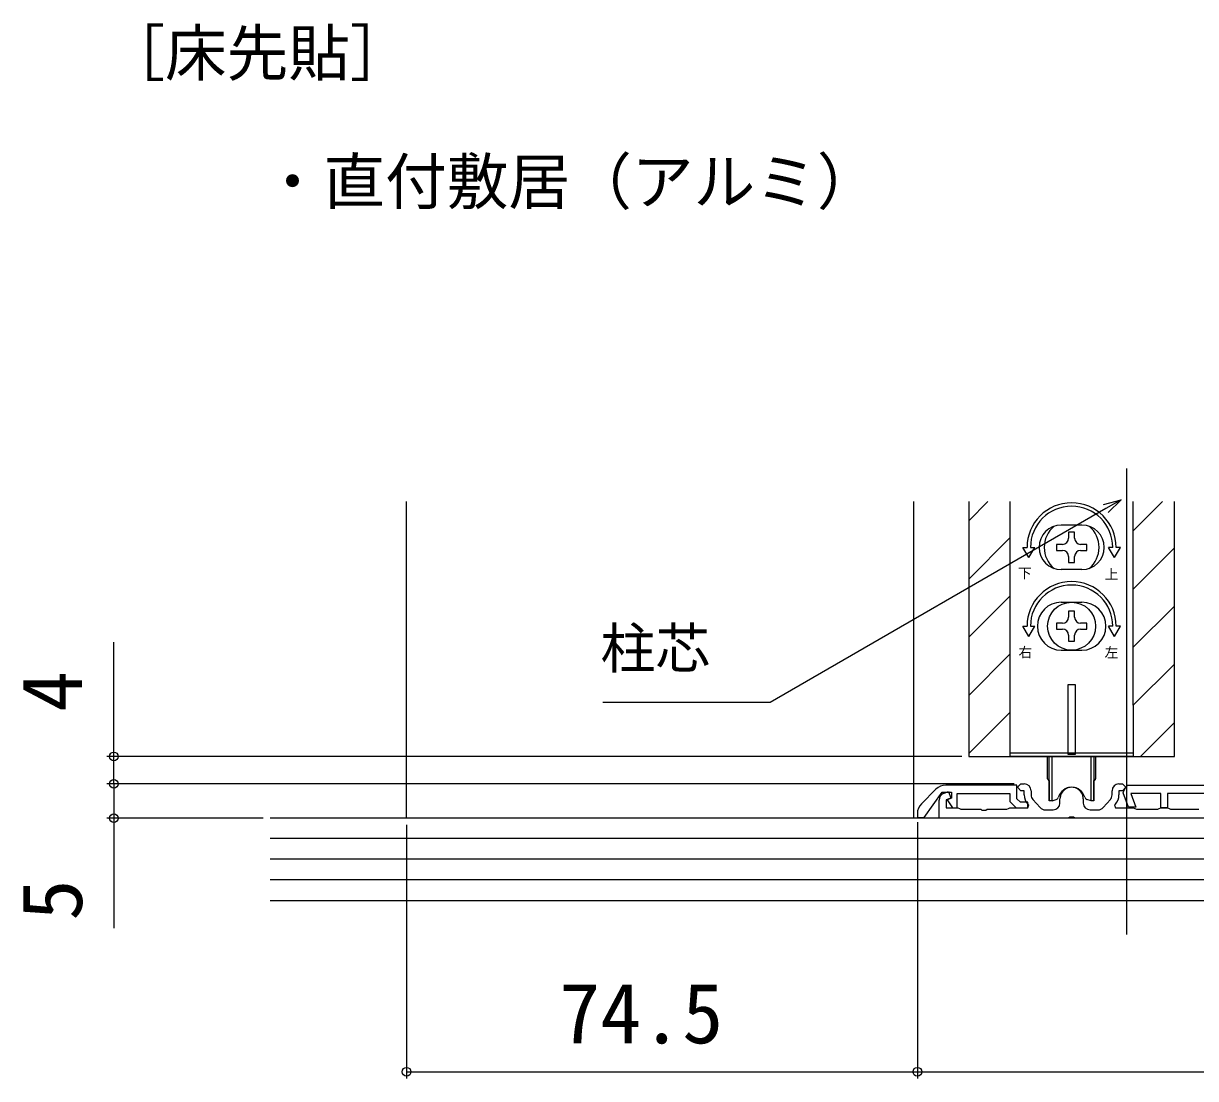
# Model space of a CAD drawing. Units: millimetres, scale not verified. Extents: x -525 to 525, y -783 to 779.
# Drawn here: x -14.5 to 156.4, y 345.7 to 499.7 of the extents above; entities that cross this region are included whole.
import ezdxf
from ezdxf.enums import TextEntityAlignment as Align

# ---------------------------------------------------------------- set-up
doc = ezdxf.new("R2010")
doc.units = ezdxf.units.MM
doc.header["$LTSCALE"] = 4
for name, color, linetype in [('0-2_USER1', 3, 'Continuous'), ('0-3_YKK_11', 7, 'Continuous'), ('0-5_YKK_12', 2, 'Continuous'), ('0-6_YKK_13', 4, 'Continuous'), ('0-8_YKK_D', 6, 'Continuous'), ('0-A_YSS_K', 3, 'Continuous')]:
    doc.layers.add(name, color=color, linetype=linetype)
doc.styles.add('ＭＳ ゴシック', font='')
doc.styles.get('ＭＳ ゴシック').set_extended_font_data('MS Gothic')

msp = doc.modelspace()

# ---------------------------------------------------------------- linework, layer by layer
at = {"layer": '0-3_YKK_11'}
for p, q in [((130.36, 388.532), (119.989, 388.532)), ((118.575, 387.947), (116.446, 385.818)), ((132.46, 387.732), (132.46, 387.113)), ((132.713, 386.448), (133.762, 385.268)), ((136.66, 385.932), (136.66, 386.532)), ((140.06, 386.532), (140.06, 385.932)), ((142.959, 385.268), (144.008, 386.448)), ((144.26, 387.113), (144.26, 387.732)), ((134.509, 384.932), (135.66, 384.932)), ((141.06, 384.932), (142.211, 384.932))]:
    msp.add_line(p, q, dxfattribs=at)
for points in [[(115.86, 384.404), (115.86, 383.832), (116.86, 383.832), (119.46, 387.532), (120.86, 387.532), (120.86, 386.624), (120.192, 386.381), (120.997, 385.232), (121.66, 385.232), (121.66, 387.332), (129.36, 387.332), (129.36, 386.149), (130.277, 385.232), (131.96, 385.232), (131.96, 386.032), (130.892, 386.032), (130.36, 386.564), (130.36, 388.532)], [(131.46, 387.113), (131.46, 387.732), (130.96, 387.732), (130.46, 388.232), (130.96, 388.732), (131.46, 388.732)], [(145.26, 388.732), (145.76, 388.732), (146.26, 388.232), (145.76, 387.732), (145.26, 387.732), (145.26, 387.113)], [(119.784, 387.368), (120.403, 387.593), (120.745, 386.653), (120.06, 386.404), (120.06, 385.232), (121.76, 385.232), (121.984, 385.132), (122.208, 385.032), (125.102, 385.032), (125.285, 384.912), (125.835, 384.912), (126.019, 385.032), (128.913, 385.032), (129.137, 385.132), (129.36, 385.232), (131.953, 385.232), (132.122, 385.608), (131.966, 385.784)], [(213.902, 383.732), (176.819, 383.732), (176.635, 383.852), (176.085, 383.852), (175.902, 383.732), (138.819, 383.732), (138.635, 383.852), (138.085, 383.852), (137.902, 383.732), (119.06, 383.732), (119.06, 386.334)], [(144.755, 385.784), (144.599, 385.608), (144.768, 385.232), (147.36, 385.232), (147.584, 385.132), (147.808, 385.032), (150.913, 385.032), (151.137, 385.132), (151.36, 385.232), (152.36, 385.232), (152.584, 385.132), (152.808, 385.032), (156.902, 385.032)]]:
    msp.add_lwpolyline(points, dxfattribs=at)
msp.add_lwpolyline([(146.56, 388.532), (168.16, 388.532), (168.46, 388.23), (168.71, 387.792), (168.842, 387.43), (168.079, 385.332), (167.015, 385.332), (167.743, 387.332), (163.36, 387.332), (163.36, 385.232), (162.36, 385.232), (162.36, 387.332), (152.36, 387.332), (152.36, 385.232), (151.36, 385.232), (151.36, 387.332), (146.978, 387.332), (147.706, 385.332), (146.642, 385.332), (145.878, 387.43), (146.01, 387.792), (146.26, 388.23)], close=True, dxfattribs=at)
for centre, radius, start, end in [((119.989, 386.532), 2, 89.99999, 134.99998), ((131.46, 387.732), 1, 0.00001, 89.99999), ((138.36, 386.532), 1.7, 359.99999, 180.00001), ((145.26, 387.732), 1, 90.00001, 179.99999), ((120.16, 386.334), 1.1, 110.00001, 179.99998), ((133.46, 387.113), 2, 180.00001, 221.63353), ((133.46, 387.113), 1, 180.00003, 221.63355), ((143.26, 387.113), 1, 318.36645, 359.99997), ((143.26, 387.113), 2, 318.36647, 359.99999), ((117.86, 384.404), 2, 135.00001, 180), ((134.509, 385.932), 1, 221.63354, 270), ((135.66, 385.932), 1, 270.00001, 359.99999), ((141.06, 385.932), 1, 180.00001, 269.99999), ((142.211, 385.932), 1, 270, 318.36646)]:
    msp.add_arc(centre, radius, start, end, dxfattribs=at)
at = {"layer": '0-5_YKK_12'}
for p, q in [((146.36, 434.732), (146.36, 366.732)), ((41.36, 383.732), (41.36, 429.898)), ((115.36, 383.732), (115.36, 429.898)), ((123.36, 429.898), (123.36, 392.732)), ((123.36, 427.095), (126.163, 429.898)), ((147.36, 425.639), (151.619, 429.898)), ((123.36, 418.61), (129.36, 424.61)), ((147.36, 417.154), (153.36, 423.154)), ((123.36, 410.125), (129.36, 416.125)), ((147.36, 408.669), (153.36, 414.669)), ((123.36, 401.639), (129.36, 407.639)), ((147.36, 400.184), (153.36, 406.184)), ((123.36, 393.154), (129.36, 399.154)), ((148.394, 392.732), (153.36, 397.698))]:
    msp.add_line(p, q, dxfattribs=at)
msp.add_lwpolyline([(123.36, 392.732), (153.36, 392.732), (153.36, 429.898)], dxfattribs=at)
at = {"layer": '0-6_YKK_13'}
for p, q in [((129.36, 429.898), (129.36, 400.232)), ((147.36, 400.232), (147.36, 429.898)), ((139.86, 426.482), (136.86, 426.482)), ((137.92, 425.432), (137.92, 424.552)), ((138.8, 425.432), (137.92, 425.432)), ((138.8, 424.552), (138.8, 425.432)), ((131.244, 423.232), (131.86, 423.232)), ((132.11, 421.732), (131.244, 423.232)), ((132.11, 421.732), (132.976, 423.232)), ((132.36, 423.232), (132.976, 423.232)), ((137.04, 423.672), (136.16, 423.672)), ((136.16, 423.672), (136.16, 422.792)), ((136.16, 422.792), (137.04, 422.792)), ((140.56, 423.672), (139.68, 423.672)), ((139.68, 422.792), (140.56, 422.792)), ((140.56, 422.792), (140.56, 423.672)), ((144.36, 423.232), (143.744, 423.232)), ((144.61, 421.732), (143.744, 423.232)), ((137.92, 421.912), (137.92, 421.032)), ((137.92, 421.032), (138.8, 421.032)), ((138.8, 421.032), (138.8, 421.912)), ((139.86, 419.982), (136.86, 419.982)), ((136.86, 415.232), (139.86, 415.232)), ((137.92, 413.932), (137.92, 413.052)), ((138.8, 413.932), (137.92, 413.932)), ((138.8, 413.052), (138.8, 413.932)), ((137.04, 412.172), (136.16, 412.172)), ((136.16, 412.172), (136.16, 411.292)), ((140.56, 412.172), (139.68, 412.172)), ((140.56, 411.292), (140.56, 412.172)), ((131.244, 411.732), (131.86, 411.732)), ((132.11, 410.232), (131.244, 411.732)), ((132.11, 410.232), (132.976, 411.732)), ((132.36, 411.732), (132.976, 411.732)), ((136.16, 411.292), (137.04, 411.292)), ((137.92, 410.412), (137.92, 409.532)), ((138.8, 409.532), (138.8, 410.412)), ((139.68, 411.292), (140.56, 411.292)), ((144.61, 410.232), (143.744, 411.732)), ((144.36, 411.732), (143.744, 411.732)), ((144.61, 410.232), (145.476, 411.732)), ((145.476, 411.732), (144.86, 411.732)), ((137.92, 409.532), (138.8, 409.532)), ((136.86, 408.232), (139.86, 408.232)), ((137.86, 403.232), (138.86, 403.232)), ((137.86, 393.032), (137.86, 403.232)), ((138.86, 403.232), (138.86, 393.032)), ((129.36, 400.232), (129.36, 392.732)), ((129.36, 393.232), (147.36, 393.232)), ((134.86, 389.484), (134.86, 392.732)), ((135.11, 386.232), (135.11, 392.732)), ((135.51, 386.232), (135.51, 392.732)), ((138.86, 393.032), (137.86, 393.032)), ((141.21, 386.232), (141.21, 392.732)), ((141.86, 392.732), (141.86, 389.484)), ((135.108, 389.189), (135.11, 389.188)), ((135.11, 389.232), (135.11, 386.232)), ((141.61, 386.232), (141.61, 389.232)), ((141.61, 389.188), (141.612, 389.189)), ((135.51, 386.232), (136.129, 386.458)), ((141.21, 386.232), (140.59, 386.458)), ((135.51, 386.232), (135.11, 386.232))]:
    msp.add_line(p, q, dxfattribs=at)
for points in [[(144.61, 421.732), (145.476, 423.232), (144.86, 423.232)], [(147.36, 400.232), (147.36, 392.732), (129.36, 392.732)], [(141.61, 392.732), (141.61, 386.232), (141.21, 386.232)]]:
    msp.add_lwpolyline(points, dxfattribs=at)
msp.add_circle((138.36, 411.732), 3.5, dxfattribs=at)
for centre, radius, start, end in [((138.36, 423.232), 6.5, 0, 180), ((138.36, 423.232), 6, 0, 180), ((136.86, 423.232), 3.25, 90, 270), ((138.36, 423.232), 4, 129.83844, 230.16156), ((139.86, 423.232), 3.25, 270, 90), ((138.36, 423.232), 4, 309.83844, 50.16156), ((137.04, 424.552), 0.88, 270, 0), ((139.68, 424.552), 0.88, 180, 270), ((137.04, 421.912), 0.88, 0, 90), ((139.68, 421.912), 0.88, 90, 180), ((138.36, 411.732), 6.5, 0, 180), ((138.36, 411.732), 6, 0, 180), ((136.86, 411.732), 3.5, 90, 270), ((139.86, 411.732), 3.5, 270, 90), ((137.04, 413.052), 0.88, 270, 0), ((139.68, 413.052), 0.88, 180, 270), ((137.04, 410.412), 0.88, 0, 90), ((139.68, 410.412), 0.88, 90, 180), ((135.16, 389.484), 0.3, 180, 260), ((138.36, 386.232), 2, 16.15012, 163.84988), ((141.56, 389.484), 0.3, 280, 0), ((135.958, 386.928), 0.5, 290, 343.84988), ((140.761, 386.928), 0.5, 196.15012, 250)]:
    msp.add_arc(centre, radius, start, end, dxfattribs=at)
at = {"layer": '0-8_YKK_D'}
for p, q in [((-1.348, 392.732), (-1.348, 409.4)), ((122.36, 392.732), (-2.348, 392.732)), ((-1.348, 388.732), (-1.348, 392.732)), ((127.252, 388.732), (-2.348, 388.732)), ((129.96, 388.732), (-2.348, 388.732)), ((-1.348, 388.732), (-1.348, 386.182)), ((20.439, 383.732), (-2.348, 383.732)), ((115.86, 383.132), (115.86, 345.732)), ((115.86, 383.131), (115.86, 345.732)), ((41.36, 382.732), (41.36, 345.732)), ((41.36, 346.732), (115.86, 346.732)), ((115.86, 346.732), (236.86, 346.732))]:
    msp.add_line(p, q, dxfattribs=at)
for points in [[(145.58, 430.173), (143.371, 428.898), (94.384, 400.614), (69.992, 400.614)], [(143.03, 429.489), (145.58, 430.173), (143.713, 428.306)], [(-1.348, 388.732), (-1.348, 383.732), (-1.348, 367.678)]]:
    msp.add_lwpolyline(points, dxfattribs=at)
for centre in [(-1.348, 392.732), (-1.348, 388.732), (-1.348, 388.732), (-1.348, 383.732), (41.36, 346.732), (115.86, 346.732), (115.86, 346.732)]:
    msp.add_circle(centre, 0.637, dxfattribs=at)
at = {"layer": '0-A_YSS_K'}
for p, q in [((292.41, 383.732), (21.439, 383.732)), ((292.41, 380.732), (21.439, 380.732)), ((292.41, 377.732), (21.439, 377.732)), ((292.41, 374.732), (21.439, 374.732)), ((21.439, 371.732), (234.36, 371.732))]:
    msp.add_line(p, q, dxfattribs=at)

# ---------------------------------------------------------------- texts
at = {"layer": '0-2_USER1', "style": 'ＭＳ ゴシック'}
for s, p in [('［床先貼］', (-2.89, 490.074)), ('・直付敷居（アルミ）', (20.212, 471.33))]:
    msp.add_text(s, height=6.598, dxfattribs=at).set_placement(p, align=Align.BOTTOM_LEFT)
at = {"layer": '0-6_YKK_13', "style": 'ＭＳ ゴシック'}
for s, p in [('下', (130.524, 418.28)), ('上', (143.197, 418.121)), ('右', (130.626, 406.758)), ('左', (143.174, 406.724))]:
    msp.add_text(s, height=1.466, dxfattribs=at).set_placement(p, align=Align.BOTTOM_LEFT)
at = {"layer": '0-8_YKK_D', "style": 'ＭＳ ゴシック'}
for s, height, p in [('柱芯', 5.865, (69.639, 403.826)), ('74.5', 8.798, (63.61, 348.232))]:
    msp.add_text(s, height=height, dxfattribs=at).set_placement(p, align=Align.BOTTOM_LEFT)
for s, p in [('4', (-3.348, 399.219)), ('5', (-3.348, 368.791))]:
    msp.add_text(s, height=8.798, rotation=90, dxfattribs=at).set_placement(p, align=Align.BOTTOM_LEFT)

doc.saveas('drawing.dxf')
